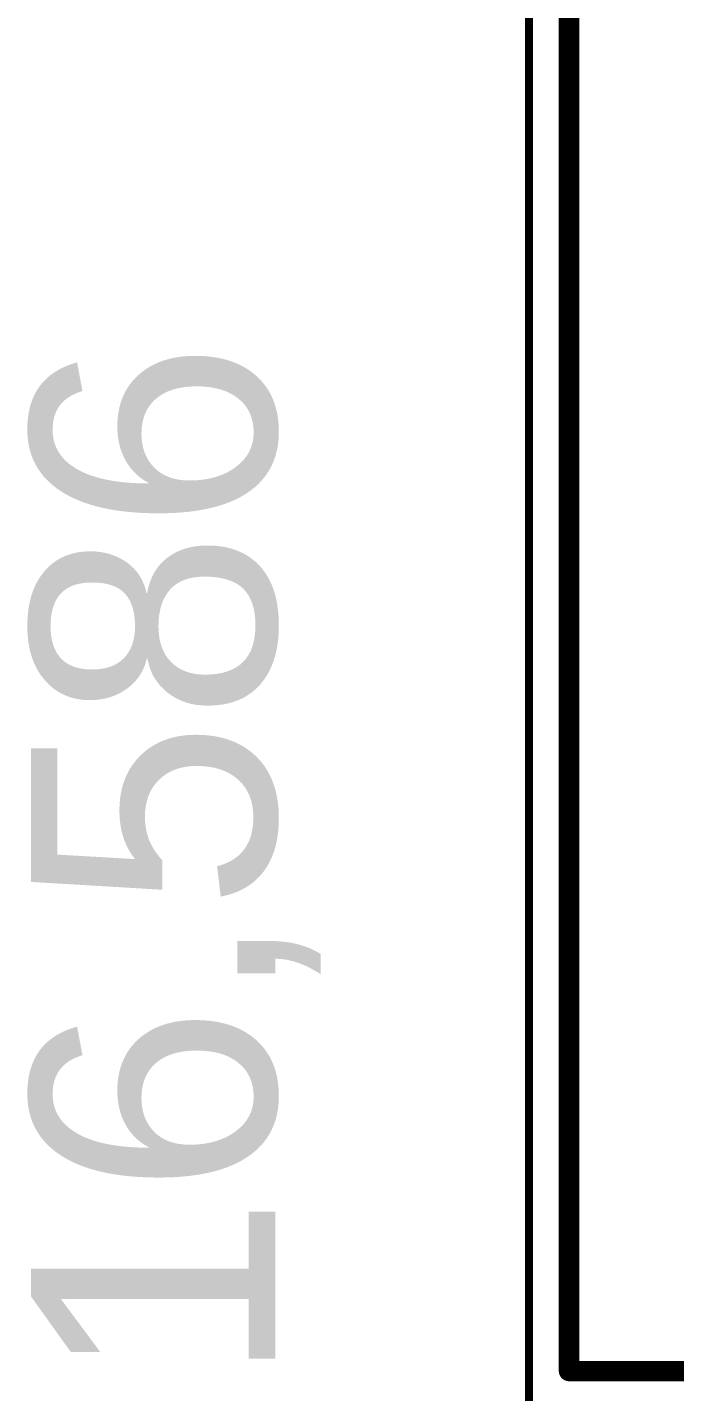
# Model space of a CAD drawing. Header units: inches. Extents: x 0.91 to 3.83, y 2.6 to 3.83.
# Drawn here: x 0.9182 to 1.0771, y 2.9044 to 3.2394 of the extents above; entities that cross this region are included whole.
import ezdxf

# ---------------------------------------------------------------- set-up
doc = ezdxf.new("R2010")
doc.units = ezdxf.units.IN
doc.header["$MEASUREMENT"] = 0
for name, color, linetype in [('Board', 56, 'Continuous'), ('Mechanical 13', 56, 'Continuous'), ('Mechanical 15', 56, 'Continuous')]:
    doc.layers.add(name, color=color, linetype=linetype)
doc.styles.add('Arial', font='', dxfattribs={"height": 0.2})
doc.styles.get('Arial').set_extended_font_data('Arial')

# ---------------------------------------------------------------- blocks, each defined once
blk = doc.blocks.new('AMPHENOL_12401598E4_2A_360')
at = {"layer": 'Mechanical 13'}
for points in [[(0.1811, -0.37756, 0.005, 0.005, 0), (0.1811, 0.03386, 0.005, 0.005, 0)], [(0.1811, -0.37756, 0.005, 0.005, 0), (-0.1811, -0.37756, 0.005, 0.005, 0)]]:
    blk.add_lwpolyline(points, format="xyseb", dxfattribs=at)
blk.add_lwpolyline([(0.17985, -0.37756, 0.0025, 0.0025, 1), (0.18235, -0.37756, 0.0025, 0.0025, 1)], format="xyseb", close=True, dxfattribs=at)
blk.add_lwpolyline([(0.17985, -0.37756, 0.0025, 0.0025, 1), (0.18235, -0.37756, 0.0025, 0.0025, 1)], format="xyseb", close=True, dxfattribs=at)
at = {"layer": 'Mechanical 15'}
blk.add_lwpolyline([(0.20236, -0.3874, 0.00197, 0.00197, 0), (-0.20236, -0.3874, 0.00197, 0.00197, 0)], format="xyseb", dxfattribs=at)

msp = doc.modelspace()

# ---------------------------------------------------------------- block references
at = {"rotation": 270}
msp.add_blockref('AMPHENOL_12401598E4_2A_360', (1.42874, 3.09055), dxfattribs=at)

# ---------------------------------------------------------------- texts
at = {"layer": 'Board', "style": 'Arial'}
msp.add_text('16,586', height=0.06, rotation=90, dxfattribs=at).set_placement((0.9791, 2.9061))

doc.saveas('drawing.dxf')
